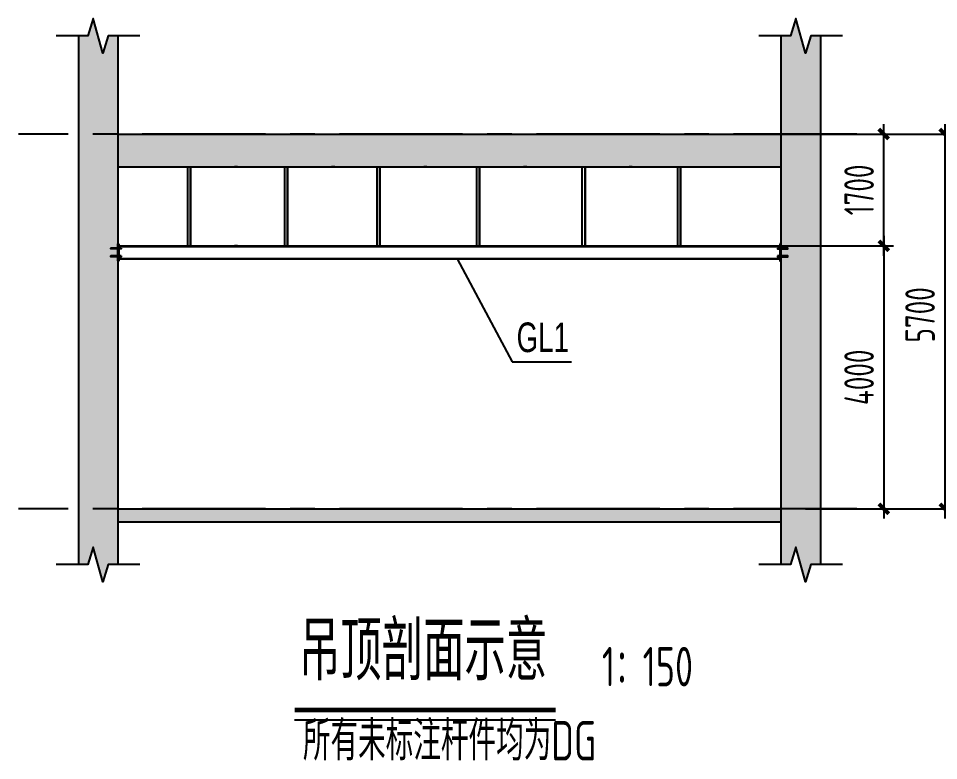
# Model space of a CAD drawing. Extents: x -803796 to -501762, y -1479216 to -846035.
# Drawn here: x -531845 to -517842, y -1105925 to -1094636 of the extents above; entities that cross this region are included whole.
import ezdxf
from ezdxf.enums import TextEntityAlignment as Align

# ---------------------------------------------------------------- set-up
doc = ezdxf.new("R2010")
doc.units = 0
doc.header["$LTSCALE"] = 1500
doc.linetypes.add('CENTER', pattern=[2, 1.25, -0.25, 0.25, -0.25])
doc.linetypes.add('DASHED', pattern=[19.05, 12.7, -6.35])
doc.layers.get('0').update_dxf_attribs({"linetype": 'CONTINUOUS'})
doc.layers.get('Defpoints').update_dxf_attribs({"linetype": 'CONTINUOUS'})
for name, color, linetype in [('AR-INT DECO', 140, 'CONTINUOUS'), ('AXIS', 253, 'CENTER'), ('DIM', 3, 'CONTINUOUS'), ('HATCH', 254, 'CONTINUOUS'), ('NUM', 7, 'CONTINUOUS'), ('STXT_XG_END_THIN', 2, 'CONTINUOUS'), ('STXT_XG_THIN', 2, 'CONTINUOUS'), ('STXT_XG_TNDSH', 6, 'DASHED'), ('TEXT', 7, 'CONTINUOUS'), ('THIN', 7, 'CONTINUOUS')]:
    doc.layers.add(name, color=color, linetype=linetype)
doc.styles.add('TSSD_Dimension', font='Tssdeng.shx', dxfattribs={"width": 0.7, "bigfont": 'hztxt.shx'})
doc.styles.add('TSSD_Label', font='tj03-romans1.shx', dxfattribs={"width": 0.7, "bigfont": 'hztxt.shx'})
doc.styles.add('TSSD_NORM', font='tssdeng.shx', dxfattribs={"width": 0.7, "bigfont": 'hztxt.shx'})
doc.dimstyles.new('TSSD_150_150', dxfattribs={"dimtxt": 450, "dimasz": 150, "dimexe": 150, "dimexo": 375, "dimgap": 150, "dimtad": 1, "dimdec": 0, "dimzin": 0, "dimdsep": 46, "dimtxsty": 'TSSD_Dimension', "dimblk": 'ARCHTICK', "dimblk1": 'ARCHTICK', "dimblk2": 'ARCHTICK', "dimcen": 0, "dimdle": 150, "dimclrt": 7, "dimadec": 0, "dimazin": 0, "dimtfac": 1, "dimtdec": 0, "dimtix": 1, "dimtmove": 2, "dimatfit": 3, "dimfxl": 1, "dimtolj": 1, "dimtzin": 0, "dimarcsym": 0})
pattern_1 = [(50, (7240.03, -153381.17), (179.315046, -15.688034), [18.75, -206.25]), (355, (7240.03, -153381.17), (-34.687833, 188.048033), [15, -165]), (100.4514, (7254.97, -153382.48), (144.627345, 172.359886), [15.935047, -175.285528]), (46.1842, (7240.03, -153331.17), (266.81026, -41.379754), [28.125, -309.375]), (96.6356, (7262.26, -153334.62), (233.665676, 243.52947), [23.90257, -262.92825]), (351.1842, (7240.03, -153331.17), (233.665486, 243.52965), [22.5, -247.5]), (21, (7265.03, -153343.67), (149.226763, -100.654723), [18.75, -206.25]), (326, (7265.03, -153343.67), (60.828833, 181.28751), [15, -165]), (71.4514, (7277.47, -153352.06), (210.055657, 80.632624), [15.935047, -175.285528]), (45, (7240.03, -153381.17), (-141.421356, 141.421356), [])]

# ---------------------------------------------------------------- blocks, each defined once
blk = doc.blocks.new('_ArchTick')
at = {"color": 0, "linetype": 'ByBlock', "const_width": 0.4}
blk.add_lwpolyline([(-0.5, -0.5), (0.5, 0.5)], dxfattribs=at)
blk = doc.blocks.new('*D400')
at = {"layer": 'Defpoints', "color": 0, "transparency": 16777216}
for p in [(-520930, -1096395), (-518677, -1096395), (-520930, -1098095)]:
    blk.add_point(p, dxfattribs=at)
at = {"layer": 'DIM', "color": 0, "lineweight": -2, "transparency": 16777216}
for p, q in [((-518677, -1098245), (-518677, -1096245)), ((-520555, -1096395), (-518527, -1096395)), ((-520555, -1098095), (-518527, -1098095))]:
    blk.add_line(p, q, dxfattribs=at)
at = {"layer": 'DIM', "color": 0, "lineweight": -2, "transparency": 16777216, "xscale": 150, "yscale": 150, "zscale": 150}
for p, rotation in [((-518677, -1096395), 90), ((-518677, -1098095), 270)]:
    blk.add_blockref('_ArchTick', p, dxfattribs=dict(at, rotation=rotation))
at = {"layer": 'DIM', "color": 7, "transparency": 16777216, "insert": (-519052, -1097245), "char_height": 450, "attachment_point": 5, "rotation": 90, "style": 'TSSD_Dimension'}
blk.add_mtext('\\A1;1700', dxfattribs=at)
blk = doc.blocks.new('*D401')
at = {"layer": 'Defpoints', "color": 0, "transparency": 16777216}
for p in [(-520242, -1098095), (-520242, -1102095), (-518677, -1102095)]:
    blk.add_point(p, dxfattribs=at)
at = {"layer": 'DIM', "color": 0, "lineweight": -2, "transparency": 16777216}
for p, q in [((-518677, -1097945), (-518677, -1102245)), ((-519867, -1098095), (-518527, -1098095)), ((-519867, -1102095), (-518527, -1102095))]:
    blk.add_line(p, q, dxfattribs=at)
at = {"layer": 'DIM', "color": 0, "lineweight": -2, "transparency": 16777216, "xscale": 150, "yscale": 150, "zscale": 150}
for p, rotation in [((-518677, -1098095), 90), ((-518677, -1102095), 270)]:
    blk.add_blockref('_ArchTick', p, dxfattribs=dict(at, rotation=rotation))
at = {"layer": 'DIM', "color": 7, "transparency": 16777216, "insert": (-519052, -1100095), "char_height": 450, "attachment_point": 5, "rotation": 90, "style": 'TSSD_Dimension'}
blk.add_mtext('\\A1;4000', dxfattribs=at)
blk = doc.blocks.new('*D402')
at = {"layer": 'Defpoints', "color": 0, "transparency": 16777216}
for p in [(-519342, -1096395), (-519342, -1102095), (-517749, -1102095)]:
    blk.add_point(p, dxfattribs=at)
at = {"layer": 'DIM', "color": 0, "lineweight": -2, "transparency": 16777216}
for p, q in [((-517749, -1096245), (-517749, -1102245)), ((-518967, -1096395), (-517599, -1096395)), ((-518967, -1102095), (-517599, -1102095))]:
    blk.add_line(p, q, dxfattribs=at)
at = {"layer": 'DIM', "color": 0, "lineweight": -2, "transparency": 16777216, "xscale": 150, "yscale": 150, "zscale": 150}
for p, rotation in [((-517749, -1096395), 90), ((-517749, -1102095), 270)]:
    blk.add_blockref('_ArchTick', p, dxfattribs=dict(at, rotation=rotation))
at = {"layer": 'DIM', "color": 7, "transparency": 16777216, "insert": (-518124, -1099145), "char_height": 450, "attachment_point": 5, "rotation": 90, "style": 'TSSD_Dimension'}
blk.add_mtext('\\A1;5700', dxfattribs=at)
blk = doc.blocks.new('A$C01594A37')
at = {"layer": 'AR-INT DECO'}
for p, q in [((-125, 2336), (-125, 782)), ((-5, 2336), (-5, 782)), ((1075, 2336), (1075, 782)), ((1195, 2336), (1195, 782))]:
    blk.add_line(p, q, dxfattribs=at)
for points in [[(-765, 1994), (1835, 1994), (1835, 1834), (-765, 1834)], [(-125, 2336), (-5, 2336), (-5, 782), (-125, 782)], [(1075, 2336), (1195, 2336), (1195, 782), (1075, 782)]]:
    blk.add_lwpolyline(points, close=True, dxfattribs=at)

msp = doc.modelspace()

# ---------------------------------------------------------------- hatches: boundary and pattern name
at = {"layer": 'HATCH'}
h = msp.add_hatch(dxfattribs=at)
h.set_pattern_fill('ARMOREDW', color=256, scale=25, style=0)
h.set_pattern_definition(pattern_1)
h.paths.add_polyline_path([(-530789.2, -1094900.2), (-530933.2, -1094900.2), (-530933.2, -1102940), (-530789.2, -1102940), (-530705.2, -1102676), (-530561.2, -1103204), (-530477.2, -1102940), (-530333.2, -1102940), (-530333.2, -1094900.2), (-530477.2, -1094900.2), (-530561.2, -1095164.2), (-530705.2, -1094636.2)])
h = msp.add_hatch(dxfattribs=at)
h.set_pattern_fill('ARMOREDW', color=256, scale=25, style=0)
h.set_pattern_definition(pattern_1)
h.paths.add_polyline_path([(-520097.5, -1094900.2), (-520241.5, -1094900.2), (-520241.5, -1102940), (-520097.5, -1102940), (-520013.5, -1102676), (-519869.5, -1103204), (-519785.5, -1102940), (-519641.5, -1102940), (-519641.5, -1094900.2), (-519785.5, -1094900.2), (-519869.5, -1095164.2), (-520013.5, -1094636.2)])
h = msp.add_hatch(dxfattribs=at)
h.set_pattern_fill('ARMOREDW', color=256, scale=25, style=0)
h.set_pattern_definition([(50, (2101.97, -234886.51), (179.315046, -15.688034), [18.75, -206.25]), (355, (2101.97, -234886.5), (-34.687833, 188.048033), [15, -165]), (100.4514, (2116.91, -234887.82), (144.627345, 172.359886), [15.935047, -175.285528]), (46.1842, (2101.97, -234836.5), (266.81026, -41.379754), [28.125, -309.375]), (96.6356, (2124.2, -234839.96), (233.665676, 243.52947), [23.90257, -262.92825]), (351.1842, (2101.97, -234836.5), (233.66549, 243.52965), [22.5, -247.5]), (21, (2126.97, -234849.01), (149.226763, -100.654723), [18.75, -206.25]), (326, (2126.97, -234849), (60.828833, 181.28751), [15, -165]), (71.4514, (2139.4, -234857.4), (210.055657, 80.632624), [15.935047, -175.285528]), (45, (2101.97, -234886.5), (-141.421356, 141.421356), [])])
h.paths.add_polyline_path([(-530333.2, -1096395.2), (-530333.2, -1096895.2), (-520241.5, -1096895.2), (-520241.5, -1096395.2)])
h = msp.add_hatch(dxfattribs=at)
h.set_pattern_fill('ARMOREDW', color=256, scale=25, style=0)
h.set_pattern_definition([(50, (2101.97, -234886.51), (179.315046, -15.688034), [18.75, -206.25]), (355, (2101.97, -234886.5), (-34.687833, 188.048033), [15, -165]), (100.4514, (2116.91, -234887.82), (144.627345, 172.359886), [15.935047, -175.285528]), (46.1842, (2101.97, -234836.5), (266.81026, -41.379754), [28.125, -309.375]), (96.6356, (2124.2, -234839.96), (233.665676, 243.52947), [23.90257, -262.92825]), (351.1842, (2101.97, -234836.5), (233.66549, 243.52965), [22.5, -247.5]), (21, (2126.97, -234849.01), (149.226763, -100.654723), [18.75, -206.25]), (326, (2126.97, -234849), (60.828833, 181.28751), [15, -165]), (71.4514, (2139.4, -234857.4), (210.055657, 80.632624), [15.935047, -175.285528]), (45, (2101.97, -234886.5), (-141.421356, 141.421356), [])])
h.paths.add_polyline_path([(-530333.2, -1102095.2), (-530333.2, -1102295.2), (-520241.5, -1102295.2), (-520241.5, -1102095.2)])

# ---------------------------------------------------------------- linework, layer by layer
at = {"layer": 'AR-INT DECO'}
for p, q in [((-530933.2, -1094900.2, -6.2), (-530933.2, -1102940, -6.2)), ((-530333.2, -1094900.2, -6.2), (-530333.2, -1102940, -6.2)), ((-520241.5, -1094900.2, -6.2), (-520241.5, -1102940, -6.2)), ((-519641.5, -1094900.2, -6.2), (-519641.5, -1102940, -6.2)), ((-530333.2, -1096395.2, -6.2), (-520241.5, -1096395.2, -6.2)), ((-530333.2, -1096895.2, -6.2), (-520241.5, -1096895.2, -6.2)), ((-530317.2, -1098095.2, -6.2), (-520241.5, -1098095.2, -6.2)), ((-530317.2, -1098103.2, -6.2), (-520257.5, -1098103.2, -6.2)), ((-520241.5, -1098295.2, -6.2), (-520241.5, -1098095.2, -6.2)), ((-530317.2, -1098287.2, -6.2), (-520257.5, -1098287.2, -6.2)), ((-530317.2, -1098295.2, -6.2), (-520257.5, -1098295.2, -6.2)), ((-530333.2, -1102095.2, -6.2), (-520241.5, -1102095.2, -6.2)), ((-530333.2, -1102295.2, -6.2), (-520241.5, -1102295.2, -6.2))]:
    msp.add_line(p, q, dxfattribs=at)
at = {"layer": 'AXIS'}
for p, q in [((-519086.5, -1096395.2, -6.2), (-531845.4, -1096395.2, -6.2)), ((-519086.5, -1102095.2, -6.2), (-531845.4, -1102095.2, -6.2))]:
    msp.add_line(p, q, dxfattribs=at)
at = {"layer": 'NUM', "const_width": 75, "elevation": -6.2}
msp.add_lwpolyline([(-527642.7, -1105155.4), (-523671.3, -1105155.4)], dxfattribs=at)
at = {"layer": 'NUM', "elevation": -6.2}
msp.add_lwpolyline([(-527642.7, -1105305.4), (-523671.3, -1105305.4)], dxfattribs=at)
at = {"layer": 'STXT_XG_END_THIN'}
for p, q in [((-528510.1, -1096895.2, -6.2), (-528558.1, -1096895.2, -6.2)), ((-527031.5, -1096895.2, -6.2), (-527079.5, -1096895.2, -6.2)), ((-525628.7, -1096895.2, -6.2), (-525676.7, -1096895.2, -6.2)), ((-524109.9, -1096895.2, -6.2), (-524157.9, -1096895.2, -6.2)), ((-522505.2, -1096895.2, -6.2), (-522553.2, -1096895.2, -6.2)), ((-528510.1, -1098095.2, -6.2), (-528558.1, -1098095.2, -6.2))]:
    msp.add_line(p, q, dxfattribs=at)
at = {"layer": 'STXT_XG_THIN'}
for p, q in [((-529274.6, -1096895.2, -6.2), (-529274.6, -1098095.2, -6.2)), ((-529226.6, -1096895.2, -6.2), (-529226.6, -1098095.2, -6.2)), ((-527795.9, -1096895.2, -6.2), (-527795.9, -1098095.2, -6.2)), ((-527747.9, -1096895.2, -6.2), (-527747.9, -1098095.2, -6.2)), ((-526393.2, -1096895.2, -6.2), (-526393.2, -1098095.2, -6.2)), ((-526345.2, -1096895.2, -6.2), (-526345.2, -1098095.2, -6.2)), ((-524874.4, -1096895.2, -6.2), (-524874.4, -1098095.2, -6.2)), ((-524826.4, -1096895.2, -6.2), (-524826.4, -1098095.2, -6.2)), ((-523269.7, -1096895.2, -6.2), (-523269.7, -1098095.2, -6.2)), ((-523221.7, -1096895.2, -6.2), (-523221.7, -1098095.2, -6.2)), ((-521816.7, -1096895.2, -6.2), (-521816.7, -1098095.2, -6.2)), ((-521768.7, -1096895.2, -6.2), (-521768.7, -1098095.2, -6.2))]:
    msp.add_line(p, q, dxfattribs=at)
at = {"layer": 'STXT_XG_TNDSH'}
for p, q in [((-529231.9, -1096895.2, -6.2), (-529231.9, -1098095.2, -6.2)), ((-527753.2, -1096895.2, -6.2), (-527753.2, -1098095.2, -6.2)), ((-526350.5, -1096895.2, -6.2), (-526350.5, -1098095.2, -6.2)), ((-524831.7, -1096895.2, -6.2), (-524831.7, -1098095.2, -6.2)), ((-523227, -1096895.2, -6.2), (-523227, -1098095.2, -6.2)), ((-521774, -1096895.2, -6.2), (-521774, -1098095.2, -6.2))]:
    msp.add_line(p, q, dxfattribs=at)
at = {"layer": 'TEXT'}
for p, q in [((-525167.6, -1098295.2, -6.2), (-524333.5, -1099861.5, -6.2)), ((-524333.5, -1099861.5, -6.2), (-523430.7, -1099861.5, -6.2))]:
    msp.add_line(p, q, dxfattribs=at)
at = {"layer": 'THIN', "elevation": -6.2}
for points in [[(-529997.2, -1094900.2), (-530477.2, -1094900.2), (-530561.2, -1095164.2), (-530705.2, -1094636.2), (-530789.2, -1094900.2), (-531269.2, -1094900.2)], [(-519305.5, -1094900.2), (-519785.5, -1094900.2), (-519869.5, -1095164.2), (-520013.5, -1094636.2), (-520097.5, -1094900.2), (-520577.5, -1094900.2)], [(-529997.2, -1102940), (-530477.2, -1102940), (-530561.2, -1103204), (-530705.2, -1102676), (-530789.2, -1102940), (-531269.2, -1102940)], [(-519305.5, -1102940), (-519785.5, -1102940), (-519869.5, -1103204), (-520013.5, -1102676), (-520097.5, -1102940), (-520577.5, -1102940)]]:
    msp.add_lwpolyline(points, dxfattribs=at)

# ---------------------------------------------------------------- block references
at = {"layer": 'AR-INT DECO', "yscale": 0.1, "zscale": 0.1}
for p, xscale, rotation in [((-530516.6, -1098141.7, -6.2), 0.1, 270), ((-520058.1, -1098141.7, -6.2), -0.1, 90)]:
    msp.add_blockref('A$C01594A37', p, dxfattribs=dict(at, xscale=xscale, rotation=rotation))

# ---------------------------------------------------------------- texts
at = {"layer": 'NUM', "style": 'TSSD_NORM', "width": 0.7}
for s, height, p in [('吊顶剖面示意', 900, (-527576.8, -1104975.4, -6.2)), (' 1：150', 600, (-523221.3, -1104975.4, -6.2)), ('所有未标注杆件均为DG', 600, (-527516, -1106103.2, -6.2))]:
    msp.add_text(s, height=height, dxfattribs=at).set_placement(p, align=Align.BOTTOM_LEFT)
at = {"layer": 'TEXT', "style": 'TSSD_Label', "width": 0.7}
msp.add_text('GL1', height=450, dxfattribs=at).set_placement((-524263.9, -1099711.5, -6.2))

# ---------------------------------------------------------------- dimensions: what is measured, and where the dimension line sits
at = {"layer": 'DIM'}
for base, p1, p2, picture, middle in [((-518677.2, -1096395.2, -6.2), (-520930.5, -1098095.2, -6.2), (-520930.5, -1096395.2, -6.2), '*D400', (-519052.2, -1097245.2, -6.2)), ((-518677.2, -1102095.2, -6.2), (-520241.5, -1098095.2, -6.2), (-520241.5, -1102095.2, -6.2), '*D401', (-519052.2, -1100095.2, -6.2))]:
    dim = msp.add_linear_dim(base=base, p1=p1, p2=p2, angle=90, dimstyle='TSSD_150_150', dxfattribs=at)
    dim.commit()
    dim.dimension.update_dxf_attribs({"geometry": picture, "text_midpoint": middle})
dim = msp.add_linear_dim(base=(-517749.3, -1102095.2, -6.2), p1=(-519341.6, -1096395.2, -6.2), p2=(-519341.6, -1102095.2, -6.2), angle=90, dimstyle='TSSD_150_150', dxfattribs=at)
dim.commit()
dim.dimension.update_dxf_attribs({"geometry": '*D402', "text_midpoint": (-518124.3, -1099145.2, -6.2), "dimtype": 160})

doc.saveas('drawing.dxf')
